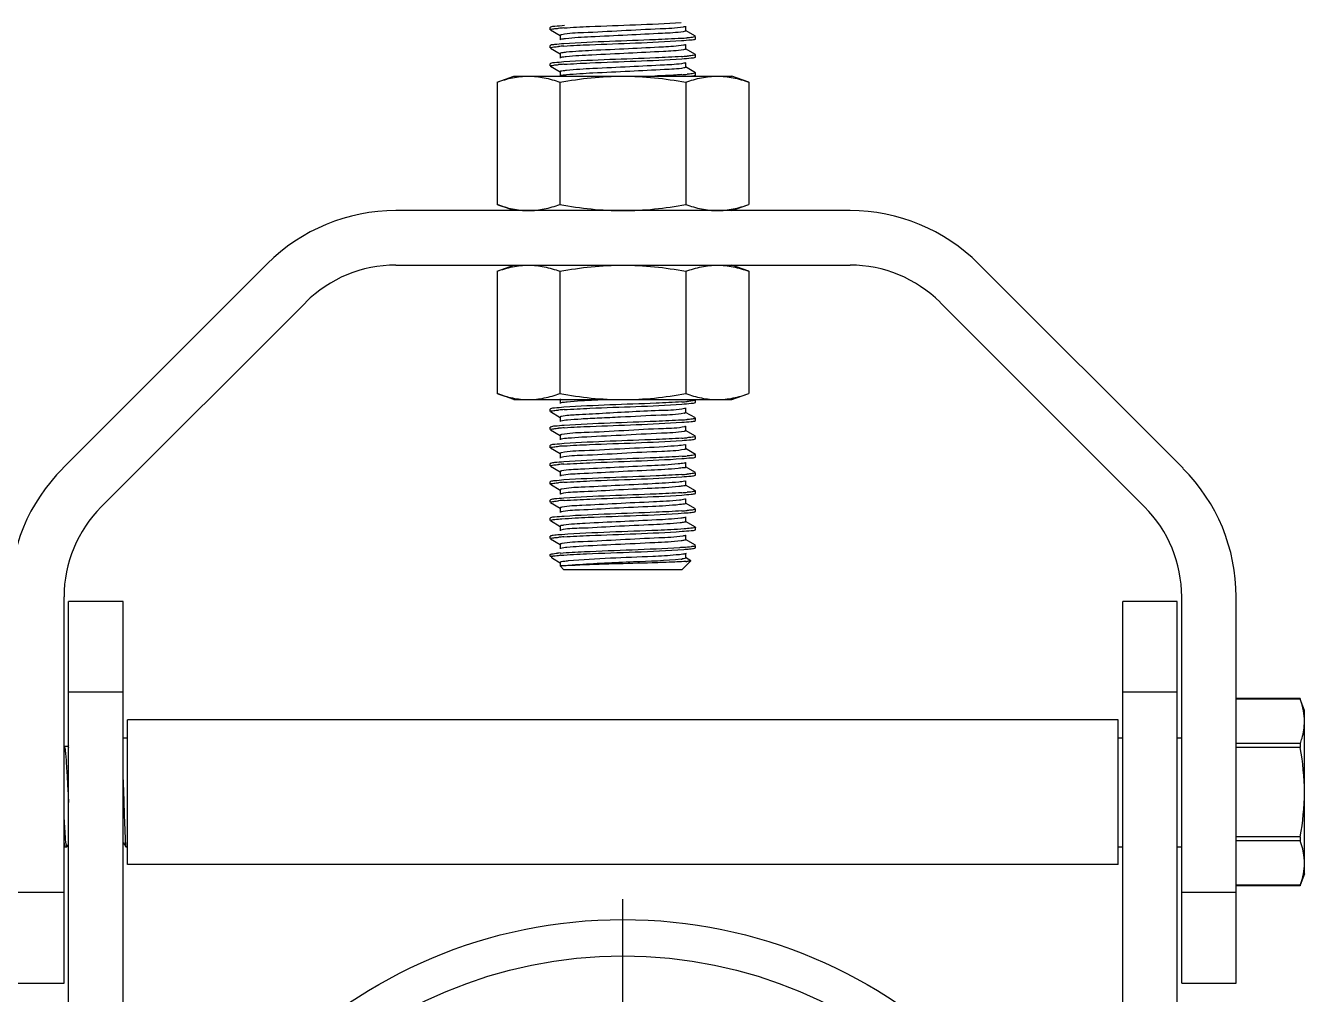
# Model space of a CAD drawing. Extents: x -427546 to -314919, y 698702 to 968782.
# Drawn here: x -415341 to -414294, y 908937 to 909730 of the extents above; entities that cross this region are included whole.
import ezdxf

# ---------------------------------------------------------------- set-up
doc = ezdxf.new("R2010")
doc.units = 0
doc.header["$LTSCALE"] = 1000
doc.header["$MEASUREMENT"] = 0
doc.linetypes.add('CENTER', pattern=[2, 1.25, -0.25, 0.25, -0.25])
doc.layers.get('0').update_dxf_attribs({"linetype": 'CONTINUOUS'})

msp = doc.modelspace()

# ---------------------------------------------------------------- linework, layer by layer
at = {"linetype": 'CONTINUOUS'}
for p, q in [((-414911.3, 909728.7), (-414911.5, 909728.6)), ((-414911.5, 909726.7), (-414911.5, 909728.6)), ((-414911.5, 909726.7), (-414911.5, 909728.6)), ((-414911.3, 909726.6), (-414903.2, 909721.9)), ((-414800.5, 909725.8), (-414800.5, 909729.5)), ((-414903.4, 909722.1), (-414903.4, 909718.3)), ((-414903, 909718.6), (-414903.2, 909718.5)), ((-414792.5, 909721.3), (-414800.6, 909726)), ((-414792.5, 909719.1), (-414792.4, 909719.3)), ((-414792.4, 909719.3), (-414792.4, 909721.1)), ((-414792.4, 909719.3), (-414792.4, 909721.1)), ((-414911.3, 909713.9), (-414911.5, 909713.7)), ((-414911.5, 909711.8), (-414911.5, 909713.7)), ((-414911.5, 909711.8), (-414911.5, 909713.7)), ((-414911.3, 909711.7), (-414903.2, 909707)), ((-414903.4, 909707.2), (-414903.4, 909703.5)), ((-414792.5, 909706.4), (-414800.6, 909711.1)), ((-414800.5, 909710.9), (-414800.5, 909714.6)), ((-414792.4, 909704.4), (-414792.4, 909706.3)), ((-414792.4, 909704.4), (-414792.4, 909706.3)), ((-414911.3, 909699), (-414911.5, 909698.8)), ((-414911.5, 909697), (-414911.5, 909698.8)), ((-414911.5, 909697), (-414911.5, 909698.8)), ((-414911.3, 909696.8), (-414903.2, 909692.1)), ((-414792.5, 909691.5), (-414800.6, 909696.2)), ((-414800.5, 909696), (-414800.5, 909699.7)), ((-414792.5, 909704.2), (-414792.4, 909704.4)), ((-414955, 909683.7), (-414941.2, 909688.7)), ((-414941.2, 909688.7), (-414762.6, 909688.7)), ((-414903.4, 909692.3), (-414903.4, 909688.6)), ((-414792.5, 909689.3), (-414792.4, 909689.5)), ((-414792.4, 909689.5), (-414792.4, 909691.4)), ((-414792.4, 909689.5), (-414792.4, 909691.4)), ((-414748.8, 909683.7), (-414762.6, 909688.7)), ((-414955, 909683.7), (-414955, 909583.6)), ((-414903.5, 909683.7), (-414903.5, 909583.6)), ((-414800.4, 909683.7), (-414800.4, 909583.6)), ((-414748.8, 909683.7), (-414748.8, 909583.6)), ((-414941.2, 909578.6), (-414955, 909583.6)), ((-414762.6, 909578.6), (-414748.8, 909583.6)), ((-414665.9, 909578.6), (-415038, 909578.6)), ((-415143.2, 909535), (-415310.6, 909367.6)), ((-415038, 909533.9), (-414665.9, 909533.9)), ((-414955, 909528.9), (-414941.2, 909533.9)), ((-414955, 909528.9), (-414955, 909428.8)), ((-414903.5, 909528.9), (-414903.5, 909428.8)), ((-414800.4, 909528.9), (-414800.4, 909428.8)), ((-414748.8, 909528.9), (-414762.6, 909533.9)), ((-414748.8, 909528.9), (-414748.8, 909428.8)), ((-414393.2, 909367.6), (-414560.7, 909535)), ((-415279.1, 909336), (-415111.6, 909503.4)), ((-414592.2, 909503.4), (-414424.8, 909336)), ((-414941.2, 909423.8), (-414955, 909428.8)), ((-414941.2, 909423.8), (-414762.6, 909423.8)), ((-414903.4, 909424.4), (-414903.4, 909420.7)), ((-414792.4, 909421.6), (-414792.4, 909423.5)), ((-414792.4, 909421.6), (-414792.4, 909423.5)), ((-414762.6, 909423.8), (-414748.8, 909428.8)), ((-414911.3, 909416.2), (-414911.5, 909416)), ((-414911.5, 909414.2), (-414911.5, 909416)), ((-414911.5, 909414.2), (-414911.5, 909416)), ((-414911.3, 909414), (-414903.2, 909409.3)), ((-414792.5, 909408.8), (-414800.6, 909413.4)), ((-414800.5, 909413.2), (-414800.5, 909417)), ((-414792.5, 909421.5), (-414792.4, 909421.6)), ((-414903.4, 909409.5), (-414903.4, 909405.8)), ((-414800.5, 909398.4), (-414800.5, 909402.1)), ((-414792.5, 909406.6), (-414792.4, 909406.7)), ((-414792.4, 909406.7), (-414792.4, 909408.6)), ((-414792.4, 909406.7), (-414792.4, 909408.6)), ((-414911.3, 909401.3), (-414911.5, 909401.2)), ((-414911.5, 909399.3), (-414911.5, 909401.2)), ((-414911.5, 909399.3), (-414911.5, 909401.2)), ((-414911.3, 909399.1), (-414903.2, 909394.5)), ((-414903.4, 909394.6), (-414903.4, 909390.9)), ((-414801.4, 909397.9), (-414801.7, 909397.8)), ((-414792.5, 909393.9), (-414800.6, 909398.5)), ((-414792.5, 909391.7), (-414792.4, 909391.8)), ((-414792.4, 909391.8), (-414792.4, 909393.7)), ((-414792.4, 909391.8), (-414792.4, 909393.7)), ((-414911.3, 909386.4), (-414911.5, 909386.3)), ((-414911.5, 909384.4), (-414911.5, 909386.3)), ((-414911.5, 909384.4), (-414911.5, 909386.3)), ((-414911.3, 909384.2), (-414903.2, 909379.6)), ((-414801.2, 909383.1), (-414801.7, 909383)), ((-414792.5, 909379), (-414800.6, 909383.7)), ((-414800.5, 909383.5), (-414800.5, 909387.2)), ((-414911.3, 909371.5), (-414911.5, 909371.4)), ((-414911.5, 909369.5), (-414911.5, 909371.4)), ((-414911.5, 909369.5), (-414911.5, 909371.4)), ((-414903.4, 909379.8), (-414903.4, 909376)), ((-414800.5, 909368.6), (-414800.5, 909372.3)), ((-414792.5, 909376.8), (-414792.4, 909377)), ((-414792.4, 909377), (-414792.4, 909378.8)), ((-414792.4, 909377), (-414792.4, 909378.8)), ((-414911.3, 909369.4), (-414903.2, 909364.7)), ((-414903.4, 909364.9), (-414903.4, 909361.2)), ((-414792.5, 909364.1), (-414800.6, 909368.8)), ((-414792.5, 909361.9), (-414792.4, 909362.1)), ((-414792.4, 909362.1), (-414792.4, 909363.9)), ((-414792.4, 909362.1), (-414792.4, 909363.9)), ((-414911.3, 909356.7), (-414911.5, 909356.5)), ((-414911.5, 909354.6), (-414911.5, 909356.5)), ((-414911.5, 909354.6), (-414911.5, 909356.5)), ((-414911.3, 909354.5), (-414903.2, 909349.8)), ((-414903.4, 909350), (-414903.4, 909346.3)), ((-414792.5, 909349.2), (-414800.6, 909353.9)), ((-414800.5, 909353.7), (-414800.5, 909357.4)), ((-414911.3, 909341.8), (-414911.5, 909341.6)), ((-414911.5, 909339.8), (-414911.5, 909341.6)), ((-414911.5, 909339.8), (-414911.5, 909341.6)), ((-414911.3, 909339.6), (-414903.2, 909334.9)), ((-414792.5, 909334.3), (-414800.6, 909339)), ((-414800.5, 909338.8), (-414800.5, 909342.5)), ((-414792.5, 909347), (-414792.4, 909347.2)), ((-414792.4, 909347.2), (-414792.4, 909349.1)), ((-414792.4, 909347.2), (-414792.4, 909349.1)), ((-414903.4, 909335.1), (-414903.4, 909331.4)), ((-414792.5, 909332.2), (-414792.4, 909332.3)), ((-414792.4, 909332.3), (-414792.4, 909334.2)), ((-414792.4, 909332.3), (-414792.4, 909334.2)), ((-414911.3, 909326.9), (-414911.5, 909326.7)), ((-414911.5, 909324.9), (-414911.5, 909326.7)), ((-414911.5, 909324.9), (-414911.5, 909326.7)), ((-414911.3, 909324.7), (-414903.2, 909320)), ((-414903.4, 909320.2), (-414903.4, 909316.5)), ((-414792.5, 909319.5), (-414800.6, 909324.1)), ((-414800.5, 909323.9), (-414800.5, 909327.7)), ((-414792.4, 909317.4), (-414792.4, 909319.3)), ((-414792.4, 909317.4), (-414792.4, 909319.3)), ((-414911.3, 909312), (-414911.5, 909311.9)), ((-414911.5, 909310), (-414911.5, 909311.9)), ((-414911.5, 909310), (-414911.5, 909311.9)), ((-414911.3, 909309.8), (-414903.2, 909305.2)), ((-414792.5, 909304.6), (-414800.6, 909309.3)), ((-414800.5, 909309.1), (-414800.5, 909312.8)), ((-414792.5, 909317.3), (-414792.4, 909317.4)), ((-414911.4, 909297), (-414911.3, 909297.1)), ((-414903.4, 909305.3), (-414903.4, 909301.6)), ((-414800.6, 909297.7), (-414799.9, 909298.1)), ((-414800.5, 909294.2), (-414800.5, 909297.9)), ((-414792.5, 909304.3), (-414792.5, 909304.3)), ((-414792.5, 909302.4), (-414792.4, 909302.6)), ((-414792.4, 909302.6), (-414792.4, 909304.4)), ((-414792.4, 909302.6), (-414792.4, 909304.4)), ((-414911.5, 909295.7), (-414911.5, 909297)), ((-414911.5, 909297), (-414911.4, 909297)), ((-414911.5, 909295.7), (-414909.8, 909295.7)), ((-414910.1, 909294.3), (-414909.6, 909293.9)), ((-414909.6, 909293.9), (-414903.2, 909290.3)), ((-414903.4, 909290.5), (-414903.4, 909287.6)), ((-414899.9, 909287.6), (-414903.4, 909287.6)), ((-414900.3, 909284.5), (-414903.4, 909287.6)), ((-414803.6, 909284.5), (-414796.3, 909291.8)), ((-414796.3, 909291.9), (-414800.6, 909294.4)), ((-414803.6, 909284.5), (-414900.3, 909284.5)), ((-415309.6, 908946.1), (-415309.6, 909262.3)), ((-415261.2, 909258.6), (-415305.9, 909258.6)), ((-415305.9, 908596.3), (-415305.9, 909258.6)), ((-415261.2, 908596.3), (-415261.2, 909258.6)), ((-414398, 909258.6), (-414442.6, 909258.6)), ((-414442.6, 908596.3), (-414442.6, 909258.6)), ((-414398, 908596.3), (-414398, 909258.6)), ((-414394.3, 908946.1), (-414394.3, 909262.3)), ((-414349.6, 908946.1), (-414349.6, 909262.3)), ((-415261.2, 909184.2), (-415305.9, 909184.2)), ((-414398, 909184.2), (-414442.6, 909184.2)), ((-414297.4, 909179.1), (-414349.6, 909179.1)), ((-414297.2, 909178.6), (-414349.6, 909178.6)), ((-414297.4, 909179.1), (-414297.2, 909178.6)), ((-414293.8, 909169.3), (-414297.2, 909178.6)), ((-414446.4, 909161.5), (-415257.5, 909161.5)), ((-415257.5, 909043.2), (-415257.5, 909161.5)), ((-414446.4, 909043.2), (-414446.4, 909161.5)), ((-414293.8, 909035.4), (-414293.8, 909169.3)), ((-415309.4, 909139.7), (-415309.6, 909140.1)), ((-415305.9, 909140.9), (-415306.4, 909139.9)), ((-415261.2, 909147), (-415257.5, 909147)), ((-415261.2, 909147), (-415257.5, 909147)), ((-414446.4, 909147), (-414442.6, 909147)), ((-414446.4, 909147), (-414442.6, 909147)), ((-414398, 909147), (-414394.3, 909147)), ((-414398, 909147), (-414394.3, 909147)), ((-414297.2, 909142.1), (-414349.6, 909142.1)), ((-415306.3, 909139.9), (-415309.6, 909139.9)), ((-414297.2, 909138.9), (-414349.6, 909138.9)), ((-415309.6, 909058.9), (-415308.9, 909057.8)), ((-415308.9, 909057.8), (-415308.8, 909057.7)), ((-415308.8, 909057.7), (-415307.2, 909057.7)), ((-415308.8, 909057.7), (-415307.2, 909057.7)), ((-415307, 909057.8), (-415307.2, 909057.7)), ((-415307, 909057.8), (-415305.9, 909059.8)), ((-415261.2, 909060.9), (-415260.7, 909060.9)), ((-415260.9, 909061), (-415260.8, 909060.9)), ((-415260.8, 909060.9), (-415258.9, 909057.7)), ((-415258.9, 909057.7), (-415257.5, 909057.7)), ((-415258.9, 909057.7), (-415257.5, 909057.7)), ((-415258.9, 909057.7), (-415258.9, 909057.7)), ((-414446.4, 909057.7), (-414442.6, 909057.7)), ((-414446.4, 909057.7), (-414442.6, 909057.7)), ((-414398, 909057.7), (-414394.3, 909057.7)), ((-414398, 909057.7), (-414394.3, 909057.7)), ((-414297.2, 909065.8), (-414349.6, 909065.8)), ((-414297.2, 909062.6), (-414349.6, 909062.6)), ((-414446.4, 909043.2), (-415257.5, 909043.2)), ((-414293.8, 909035.4), (-414297.2, 909026.1)), ((-414297.2, 909026.1), (-414349.6, 909026.1)), ((-414297.4, 909025.6), (-414349.6, 909025.6)), ((-414297.2, 909026.1), (-414297.4, 909025.6)), ((-415354.2, 909020.5), (-415309.6, 909020.5)), ((-414394.3, 909020.5), (-414349.6, 909020.5)), ((-415354.2, 908946.1), (-415309.6, 908946.1)), ((-414394.3, 908946.1), (-414349.6, 908946.1))]:
    msp.add_line(p, q, dxfattribs=at)
at = {"color": 0, "linetype": 'CENTER'}
msp.add_line((-414851.9, 908154.3), (-414851.9, 909014.7), dxfattribs=at)
at = {"linetype": 'CONTINUOUS'}
for radius in [401.8, 372.1]:
    msp.add_circle((-414851.9, 908596.3), radius, dxfattribs=at)
for centre, radius, start, end in [((-414883.2, 909473.2), 255.5, 93.8369, 94.8036), ((-414821.3, 909982.3), 263.2, 273.7534, 274.8058), ((-414883.1, 909457.7), 256.2, 93.8296, 94.8034), ((-414883.1, 909442.6), 256.4, 93.8281, 94.8033), ((-414821.1, 909964.2), 260, 273.7864, 274.8061), ((-414820.9, 909946.8), 257.5, 273.8133, 274.8057), ((-414801.7, 909738), 49.6, 277.0234, 277.4125), ((-415038, 909429.8), 148.8, 90, 135), ((-414665.9, 909429.8), 148.8, 45, 90), ((-415038, 909429.8), 104.2, 90, 135), ((-414665.9, 909429.8), 104.2, 45, 90), ((-414882.9, 909157.6), 258.6, 93.801, 94.806), ((-414820.8, 909677.6), 256.2, 273.83, 274.8033), ((-414804.2, 909424.7), 12.3, 281.4638, 282.555), ((-414820.8, 909662.9), 256.3, 273.8287, 274.8033), ((-414882.7, 909139.8), 261.5, 93.7705, 94.8059), ((-414820.7, 909647.7), 256, 273.8318, 274.8033), ((-414883.2, 909131.9), 254.5, 93.848, 94.803), ((-414883.2, 909116.3), 255.3, 93.8383, 94.8045), ((-414820.6, 909631.1), 254.3, 273.8501, 274.8032), ((-415205.4, 909262.3), 148.8, 135, 180), ((-414820.7, 909617.5), 255.6, 273.8361, 274.8034), ((-414498.5, 909262.3), 148.8, 0, 45), ((-414883.1, 909100.2), 256.5, 93.8243, 94.8054), ((-414882.9, 909083.3), 258.6, 93.8019, 94.806), ((-414820.8, 909603.2), 256.2, 273.8301, 274.8033), ((-415205.4, 909262.3), 104.2, 135, 180), ((-414820.8, 909588.4), 256.3, 273.8286, 274.8033), ((-414498.5, 909262.3), 104.2, 0, 45), ((-414883.2, 909057.5), 254.5, 93.8481, 94.803), ((-414889.3, 909119.2), 179.6, 94.5029, 95.1286), ((-414885.5, 909070.7), 226.4, 94.4288, 94.5479), ((-414810.8, 909346.9), 54.1, 277.0601, 277.7461), ((-414807.5, 909390), 99, 274.1459, 274.589)]:
    msp.add_arc(centre, radius, start, end, dxfattribs=at)
for points, knots in [([(-414911.5, 909726.7), (-414911.5, 909727), (-414910, 909727.2), (-414909.3, 909727.4), (-414908.6, 909727.5)], [0, 0, 0, 0, 0.271561, 1, 1, 1, 1]), ([(-414899.7, 909730.1), (-414902.4, 909729.9), (-414906.2, 909729.4), (-414910.3, 909729.3), (-414911.3, 909728.7)], [0, 0, 0, 0, 0.691189, 1, 1, 1, 1]), ([(-414802.5, 909728.8), (-414808.8, 909727.8), (-414825.7, 909727.2), (-414853, 909725.8), (-414879.7, 909724.3), (-414896.2, 909723.8), (-414902, 909722.6)], [0, 0, 0, 0, 0.191149, 0.508776, 0.821496, 1, 1, 1, 1]), ([(-414900.3, 909728.2), (-414893.3, 909728.7), (-414861.2, 909730.2), (-414829.1, 909731), (-414804.1, 909732.6)], [0, 0, 0, 0, 0.218367, 1, 1, 1, 1]), ([(-414800.6, 909729.3), (-414800.8, 909729.2), (-414801.5, 909729), (-414802.1, 909728.9), (-414802.5, 909728.8)], [0, 0, 0, 0, 0.370671, 1, 1, 1, 1]), ([(-414902, 909722.6), (-414902.3, 909722.6), (-414902.8, 909722.5), (-414903.4, 909722.2), (-414903.4, 909722.1)], [0, 0, 0, 0, 0.709245, 1, 1, 1, 1]), ([(-414898.9, 909719.3), (-414899.3, 909719.3), (-414900.7, 909719.1), (-414902.1, 909719), (-414903, 909718.6)], [0, 0, 0, 0, 0.345692, 1, 1, 1, 1]), ([(-414804.1, 909719.6), (-414811.2, 909719.2), (-414843.2, 909717.6), (-414875.3, 909716.9), (-414900.3, 909715.2)], [0, 0, 0, 0, 0.220951, 1, 1, 1, 1]), ([(-414900.2, 909713.3), (-414893.2, 909713.8), (-414861.1, 909715.3), (-414828.9, 909716.1), (-414803.9, 909717.8)], [0, 0, 0, 0, 0.21883, 1, 1, 1, 1]), ([(-414802.5, 909725.1), (-414808.1, 909724.2), (-414823.5, 909723.5), (-414848.7, 909722.2), (-414875.2, 909721), (-414892, 909720.1), (-414898.9, 909719.3)], [0, 0, 0, 0, 0.177542, 0.475313, 0.786662, 1, 1, 1, 1]), ([(-414803.9, 909717.8), (-414801.3, 909718), (-414797.6, 909718.5), (-414793.6, 909718.5), (-414792.5, 909719.1)], [0, 0, 0, 0, 0.690732, 1, 1, 1, 1]), ([(-414800.5, 909725.8), (-414800.5, 909725.6), (-414801.4, 909725.3), (-414802, 909725.2), (-414802.5, 909725.1)], [0, 0, 0, 0, 0.281956, 1, 1, 1, 1]), ([(-414792.4, 909721.1), (-414792.4, 909720.9), (-414793.9, 909720.7), (-414794.6, 909720.5), (-414795.3, 909720.4)], [0, 0, 0, 0, 0.27119, 1, 1, 1, 1]), ([(-414911.5, 909711.8), (-414911.5, 909712.1), (-414910, 909712.3), (-414909.3, 909712.5), (-414908.6, 909712.6)], [0, 0, 0, 0, 0.271501, 1, 1, 1, 1]), ([(-414900.3, 909715.2), (-414902.8, 909715), (-414906.4, 909714.5), (-414910.3, 909714.4), (-414911.3, 909713.9)], [0, 0, 0, 0, 0.69026, 1, 1, 1, 1]), ([(-414898.4, 909708.2), (-414899.7, 909708.1), (-414900.9, 909707.7), (-414903.4, 909707.6), (-414903.4, 909707.2)], [0, 0, 0, 0, 0.733301, 1, 1, 1, 1]), ([(-414802.2, 909714), (-414807.7, 909713), (-414822.8, 909712.4), (-414847.8, 909711), (-414874.4, 909709.8), (-414891.4, 909709), (-414898.4, 909708.2)], [0, 0, 0, 0, 0.172452, 0.468288, 0.781567, 1, 1, 1, 1]), ([(-414802.2, 909710.3), (-414807.7, 909709.3), (-414822.8, 909708.7), (-414847.8, 909707.3), (-414874.4, 909706.1), (-414891.4, 909705.3), (-414898.4, 909704.5)], [0, 0, 0, 0, 0.172452, 0.468288, 0.781567, 1, 1, 1, 1]), ([(-414800.6, 909714.4), (-414800.8, 909714.3), (-414801.3, 909714.2), (-414801.9, 909714.1), (-414802.2, 909714)], [0, 0, 0, 0, 0.377326, 1, 1, 1, 1]), ([(-414800.5, 909710.9), (-414800.5, 909710.7), (-414801.3, 909710.5), (-414801.8, 909710.4), (-414802.2, 909710.3)], [0, 0, 0, 0, 0.285684, 1, 1, 1, 1]), ([(-414792.4, 909706.3), (-414792.4, 909706), (-414793.8, 909705.8), (-414794.6, 909705.6), (-414795.3, 909705.5)], [0, 0, 0, 0, 0.271408, 1, 1, 1, 1]), ([(-414911.5, 909697), (-414911.5, 909697.2), (-414910, 909697.4), (-414909.3, 909697.6), (-414908.6, 909697.7)], [0, 0, 0, 0, 0.27149, 1, 1, 1, 1]), ([(-414900.2, 909700.3), (-414902.8, 909700.1), (-414906.4, 909699.6), (-414910.3, 909699.5), (-414911.3, 909699)], [0, 0, 0, 0, 0.690327, 1, 1, 1, 1]), ([(-414898.4, 909704.5), (-414899, 909704.4), (-414900.6, 909704.2), (-414902.4, 909704.2), (-414903.2, 909703.7)], [0, 0, 0, 0, 0.372857, 1, 1, 1, 1]), ([(-414803.9, 909704.8), (-414811, 909704.3), (-414843.1, 909702.7), (-414875.2, 909702), (-414900.2, 909700.3)], [0, 0, 0, 0, 0.220171, 1, 1, 1, 1]), ([(-414900.2, 909698.4), (-414893.2, 909698.9), (-414861, 909700.5), (-414828.8, 909701.2), (-414803.7, 909702.9)], [0, 0, 0, 0, 0.219107, 1, 1, 1, 1]), ([(-414802, 909699.2), (-414807.2, 909698.2), (-414822.1, 909697.6), (-414846.9, 909696.2), (-414873.6, 909695), (-414890.8, 909694.1), (-414898, 909693.4)], [0, 0, 0, 0, 0.167345, 0.461239, 0.776453, 1, 1, 1, 1]), ([(-414802, 909695.4), (-414807.2, 909694.4), (-414822.1, 909693.9), (-414846.9, 909692.5), (-414873.6, 909691.3), (-414890.8, 909690.4), (-414898, 909689.7)], [0, 0, 0, 0, 0.167345, 0.461239, 0.776453, 1, 1, 1, 1]), ([(-414803.7, 909702.9), (-414801.1, 909703.1), (-414797.5, 909703.6), (-414793.6, 909703.6), (-414792.5, 909704.2)], [0, 0, 0, 0, 0.69048, 1, 1, 1, 1]), ([(-414800.6, 909699.6), (-414800.8, 909699.5), (-414801.2, 909699.3), (-414801.7, 909699.2), (-414802, 909699.2)], [0, 0, 0, 0, 0.384795, 1, 1, 1, 1]), ([(-414800.5, 909696), (-414800.5, 909695.9), (-414801.1, 909695.6), (-414801.6, 909695.5), (-414802, 909695.4)], [0, 0, 0, 0, 0.290187, 1, 1, 1, 1]), ([(-414955, 909683.7), (-414950.9, 909685.2), (-414942.4, 909687.8), (-414933.6, 909688.7), (-414929.3, 909688.7)], [0, 0, 0, 0, 0.506411, 1, 1, 1, 1]), ([(-414929.3, 909688.7), (-414924.9, 909688.7), (-414916.1, 909687.8), (-414907.7, 909685.2), (-414903.5, 909683.7)], [0, 0, 0, 0, 0.493589, 1, 1, 1, 1]), ([(-414903.5, 909683.7), (-414895, 909685.2), (-414877.9, 909687.8), (-414860.6, 909688.7), (-414851.9, 909688.7)], [0, 0, 0, 0, 0.500036, 1, 1, 1, 1]), ([(-414898, 909693.4), (-414899.3, 909693.3), (-414900.6, 909692.9), (-414903.4, 909692.8), (-414903.4, 909692.3)], [0, 0, 0, 0, 0.734146, 1, 1, 1, 1]), ([(-414898, 909689.7), (-414898.6, 909689.6), (-414900.4, 909689.4), (-414902.3, 909689.3), (-414903.2, 909688.8)], [0, 0, 0, 0, 0.374818, 1, 1, 1, 1]), ([(-414851.9, 909688.7), (-414843.3, 909688.7), (-414826, 909687.8), (-414808.9, 909685.2), (-414800.4, 909683.7)], [0, 0, 0, 0, 0.499964, 1, 1, 1, 1]), ([(-414803.7, 909689.9), (-414805.3, 909689.8), (-414812.6, 909689.3), (-414819.9, 909689), (-414825.7, 909688.7)], [0, 0, 0, 0, 0.209715, 1, 1, 1, 1]), ([(-414800.4, 909683.7), (-414796.2, 909685.2), (-414787.7, 909687.8), (-414778.9, 909688.7), (-414774.6, 909688.7)], [0, 0, 0, 0, 0.506411, 1, 1, 1, 1]), ([(-414792.4, 909691.4), (-414792.4, 909691.1), (-414793.8, 909690.9), (-414794.5, 909690.7), (-414795.3, 909690.6)], [0, 0, 0, 0, 0.271552, 1, 1, 1, 1]), ([(-414795.3, 909688.8), (-414794.9, 909688.8), (-414794, 909689), (-414793.1, 909689.1), (-414792.5, 909689.3)], [0, 0, 0, 0, 0.362796, 1, 1, 1, 1]), ([(-414774.6, 909688.7), (-414770.3, 909688.7), (-414761.5, 909687.8), (-414753, 909685.2), (-414748.8, 909683.7)], [0, 0, 0, 0, 0.493589, 1, 1, 1, 1]), ([(-414955, 909583.6), (-414950.9, 909582.1), (-414942.4, 909579.6), (-414933.6, 909578.6), (-414929.3, 909578.6)], [0, 0, 0, 0, 0.506411, 1, 1, 1, 1]), ([(-414929.3, 909578.6), (-414924.9, 909578.6), (-414916.1, 909579.6), (-414907.7, 909582.1), (-414903.5, 909583.6)], [0, 0, 0, 0, 0.493589, 1, 1, 1, 1]), ([(-414903.5, 909583.6), (-414895, 909582.1), (-414877.9, 909579.5), (-414860.6, 909578.6), (-414851.9, 909578.6)], [0, 0, 0, 0, 0.500036, 1, 1, 1, 1]), ([(-414851.9, 909578.6), (-414843.3, 909578.6), (-414826, 909579.5), (-414808.9, 909582.1), (-414800.4, 909583.6)], [0, 0, 0, 0, 0.499964, 1, 1, 1, 1]), ([(-414800.4, 909583.6), (-414796.2, 909582.1), (-414787.7, 909579.6), (-414778.9, 909578.6), (-414774.6, 909578.6)], [0, 0, 0, 0, 0.506411, 1, 1, 1, 1]), ([(-414774.6, 909578.6), (-414770.3, 909578.6), (-414761.5, 909579.6), (-414753, 909582.1), (-414748.8, 909583.6)], [0, 0, 0, 0, 0.493589, 1, 1, 1, 1]), ([(-414955, 909528.9), (-414950.9, 909530.4), (-414942.4, 909533), (-414933.6, 909533.9), (-414929.3, 909533.9)], [0, 0, 0, 0, 0.506411, 1, 1, 1, 1]), ([(-414929.3, 909533.9), (-414924.9, 909533.9), (-414916.1, 909533), (-414907.7, 909530.4), (-414903.5, 909528.9)], [0, 0, 0, 0, 0.493589, 1, 1, 1, 1]), ([(-414903.5, 909528.9), (-414895, 909530.5), (-414877.9, 909533), (-414860.6, 909533.9), (-414851.9, 909533.9)], [0, 0, 0, 0, 0.500036, 1, 1, 1, 1]), ([(-414851.9, 909533.9), (-414843.3, 909533.9), (-414826, 909533), (-414808.9, 909530.5), (-414800.4, 909528.9)], [0, 0, 0, 0, 0.499964, 1, 1, 1, 1]), ([(-414800.4, 909528.9), (-414796.2, 909530.4), (-414787.7, 909533), (-414778.9, 909533.9), (-414774.6, 909533.9)], [0, 0, 0, 0, 0.506411, 1, 1, 1, 1]), ([(-414774.6, 909533.9), (-414770.3, 909533.9), (-414761.5, 909533), (-414753, 909530.4), (-414748.8, 909528.9)], [0, 0, 0, 0, 0.493589, 1, 1, 1, 1]), ([(-414955, 909428.8), (-414950.9, 909427.3), (-414942.4, 909424.8), (-414933.6, 909423.8), (-414929.3, 909423.8)], [0, 0, 0, 0, 0.506411, 1, 1, 1, 1]), ([(-414929.3, 909423.8), (-414924.9, 909423.8), (-414916.1, 909424.8), (-414907.7, 909427.3), (-414903.5, 909428.8)], [0, 0, 0, 0, 0.493589, 1, 1, 1, 1]), ([(-414903.5, 909428.8), (-414895, 909427.3), (-414877.9, 909424.7), (-414860.6, 909423.8), (-414851.9, 909423.8)], [0, 0, 0, 0, 0.500036, 1, 1, 1, 1]), ([(-414864.7, 909423.8), (-414868.1, 909423.7), (-414879.1, 909423.1), (-414890.1, 909422.6), (-414897.6, 909421.8)], [0, 0, 0, 0, 0.307606, 1, 1, 1, 1]), ([(-414851.9, 909423.8), (-414843.3, 909423.8), (-414826, 909424.7), (-414808.9, 909427.3), (-414800.4, 909428.8)], [0, 0, 0, 0, 0.499964, 1, 1, 1, 1]), ([(-414800.4, 909428.8), (-414796.2, 909427.3), (-414787.7, 909424.8), (-414778.9, 909423.8), (-414774.6, 909423.8)], [0, 0, 0, 0, 0.506411, 1, 1, 1, 1]), ([(-414792.4, 909423.5), (-414792.4, 909423.2), (-414793.8, 909423), (-414794.6, 909422.8), (-414795.3, 909422.7)], [0, 0, 0, 0, 0.271498, 1, 1, 1, 1]), ([(-414774.6, 909423.8), (-414770.3, 909423.8), (-414761.5, 909424.8), (-414753, 909427.3), (-414748.8, 909428.8)], [0, 0, 0, 0, 0.493589, 1, 1, 1, 1]), ([(-414911.5, 909414.2), (-414911.5, 909414.4), (-414910, 909414.6), (-414909.3, 909414.8), (-414908.6, 909414.9)], [0, 0, 0, 0, 0.271489, 1, 1, 1, 1]), ([(-414900.2, 909417.5), (-414902.8, 909417.3), (-414906.4, 909416.8), (-414910.3, 909416.8), (-414911.3, 909416.2)], [0, 0, 0, 0, 0.690397, 1, 1, 1, 1]), ([(-414897.6, 909421.8), (-414898.3, 909421.7), (-414900.2, 909421.5), (-414902.2, 909421.5), (-414903.2, 909420.9)], [0, 0, 0, 0, 0.376069, 1, 1, 1, 1]), ([(-414801.8, 909412.7), (-414808, 909411.4), (-414825.5, 909411), (-414848.6, 909409.6), (-414870.5, 909408.7), (-414884.9, 909408), (-414895.4, 909407.1), (-414901, 909406.7), (-414902.8, 909406.2)], [0, 0, 0, 0, 0.187457, 0.515971, 0.686936, 0.835422, 0.943971, 1, 1, 1, 1]), ([(-414801.6, 909416.5), (-414807.4, 909415.2), (-414830, 909414.7), (-414859.5, 909413), (-414887.1, 909411.4), (-414898.3, 909410.9), (-414902.2, 909410)], [0, 0, 0, 0, 0.177393, 0.66769, 0.881926, 1, 1, 1, 1]), ([(-414803.6, 909422), (-414810.7, 909421.5), (-414842.9, 909420), (-414875.1, 909419.2), (-414900.2, 909417.5)], [0, 0, 0, 0, 0.219163, 1, 1, 1, 1]), ([(-414900.1, 909415.7), (-414893, 909416.1), (-414860.9, 909417.7), (-414828.7, 909418.4), (-414803.7, 909420.1)], [0, 0, 0, 0, 0.219847, 1, 1, 1, 1]), ([(-414803.7, 909420.1), (-414801.1, 909420.3), (-414797.5, 909420.8), (-414793.5, 909420.9), (-414792.5, 909421.5)], [0, 0, 0, 0, 0.69032, 1, 1, 1, 1]), ([(-414800.6, 909416.8), (-414800.7, 909416.7), (-414801, 909416.6), (-414801.4, 909416.5), (-414801.6, 909416.5)], [0, 0, 0, 0, 0.399724, 1, 1, 1, 1]), ([(-414800.5, 909413.2), (-414800.5, 909413.1), (-414800.9, 909412.9), (-414801.3, 909412.8), (-414801.6, 909412.8)], [0, 0, 0, 0, 0.300214, 1, 1, 1, 1]), ([(-414900.1, 909402.6), (-414902.7, 909402.5), (-414906.3, 909402), (-414910.3, 909401.9), (-414911.3, 909401.3)], [0, 0, 0, 0, 0.690611, 1, 1, 1, 1]), ([(-414902.2, 909410), (-414902.5, 909410), (-414902.9, 909409.9), (-414903.4, 909409.7), (-414903.4, 909409.5)], [0, 0, 0, 0, 0.704879, 1, 1, 1, 1]), ([(-414902.8, 909406.2), (-414902.9, 909406.1), (-414903.1, 909406.1), (-414903.2, 909406), (-414903.2, 909406)], [0, 0, 0, 0, 0.566217, 1, 1, 1, 1]), ([(-414803.7, 909407.1), (-414810.7, 909406.6), (-414842.8, 909405.1), (-414875, 909404.3), (-414900.1, 909402.6)], [0, 0, 0, 0, 0.218984, 1, 1, 1, 1]), ([(-414899.9, 909400.8), (-414892.8, 909401.3), (-414860.7, 909402.8), (-414828.6, 909403.6), (-414803.6, 909405.3)], [0, 0, 0, 0, 0.220532, 1, 1, 1, 1]), ([(-414803.6, 909405.3), (-414801.1, 909405.4), (-414797.5, 909405.9), (-414793.5, 909406), (-414792.5, 909406.6)], [0, 0, 0, 0, 0.690291, 1, 1, 1, 1]), ([(-414800.6, 909401.9), (-414800.7, 909401.8), (-414801, 909401.7), (-414801.2, 909401.7), (-414801.4, 909401.6)], [0, 0, 0, 0, 0.410179, 1, 1, 1, 1]), ([(-414792.4, 909408.6), (-414792.4, 909408.3), (-414793.8, 909408.1), (-414794.6, 909407.9), (-414795.3, 909407.9)], [0, 0, 0, 0, 0.271487, 1, 1, 1, 1]), ([(-414911.5, 909399.3), (-414911.5, 909399.6), (-414910, 909399.7), (-414909.3, 909399.9), (-414908.6, 909400)], [0, 0, 0, 0, 0.271295, 1, 1, 1, 1]), ([(-414902.1, 909395.2), (-414902.5, 909395.1), (-414902.8, 909395), (-414903.4, 909394.8), (-414903.4, 909394.6)], [0, 0, 0, 0, 0.705077, 1, 1, 1, 1]), ([(-414801.7, 909397.8), (-414807.9, 909396.6), (-414825.2, 909396.2), (-414853.1, 909394.4), (-414878.6, 909393.5), (-414895, 909392.3), (-414900.7, 909391.8), (-414902.7, 909391.3)], [0, 0, 0, 0, 0.184913, 0.510935, 0.830756, 0.941119, 1, 1, 1, 1]), ([(-414801.4, 909401.6), (-414807, 909400.2), (-414823.8, 909400.1), (-414851.2, 909398.3), (-414878.9, 909396.8), (-414896.1, 909396.4), (-414902.1, 909395.2)], [0, 0, 0, 0, 0.173043, 0.493074, 0.817013, 1, 1, 1, 1]), ([(-414803.6, 909392.2), (-414810.6, 909391.8), (-414842.7, 909390.2), (-414874.8, 909389.5), (-414899.9, 909387.8)], [0, 0, 0, 0, 0.218636, 1, 1, 1, 1]), ([(-414803.5, 909390.4), (-414801, 909390.6), (-414797.4, 909391), (-414793.5, 909391.1), (-414792.5, 909391.7)], [0, 0, 0, 0, 0.69012, 1, 1, 1, 1]), ([(-414800.5, 909398.4), (-414800.5, 909398.3), (-414800.8, 909398), (-414801.1, 909398), (-414801.4, 909397.9)], [0, 0, 0, 0, 0.308051, 1, 1, 1, 1]), ([(-414792.4, 909393.7), (-414792.4, 909393.4), (-414793.8, 909393.3), (-414794.6, 909393.1), (-414795.3, 909393)], [0, 0, 0, 0, 0.271512, 1, 1, 1, 1]), ([(-414911.5, 909384.4), (-414911.5, 909384.7), (-414910, 909384.9), (-414909.3, 909385.1), (-414908.6, 909385.1)], [0, 0, 0, 0, 0.271606, 1, 1, 1, 1]), ([(-414899.9, 909387.8), (-414902.5, 909387.6), (-414906.2, 909387.1), (-414910.3, 909387), (-414911.3, 909386.4)], [0, 0, 0, 0, 0.690892, 1, 1, 1, 1]), ([(-414902.7, 909391.3), (-414902.8, 909391.3), (-414903, 909391.2), (-414903.2, 909391.2), (-414903.2, 909391.1)], [0, 0, 0, 0, 0.579663, 1, 1, 1, 1]), ([(-414801.7, 909383), (-414807.7, 909381.7), (-414824.9, 909381.3), (-414852.6, 909379.8), (-414880, 909378.1), (-414896.8, 909377.9), (-414902.5, 909376.5)], [0, 0, 0, 0, 0.182676, 0.506256, 0.826306, 1, 1, 1, 1]), ([(-414801.2, 909386.8), (-414803.1, 909386.3), (-414808.8, 909385.9), (-414825.2, 909384.6), (-414850.7, 909383.7), (-414878.6, 909381.9), (-414896, 909381.6), (-414902.1, 909380.3)], [0, 0, 0, 0, 0.058467, 0.168569, 0.488344, 0.81473, 1, 1, 1, 1]), ([(-414900.3, 909385.9), (-414893.3, 909386.4), (-414861, 909387.9), (-414828.7, 909388.7), (-414803.5, 909390.4)], [0, 0, 0, 0, 0.219027, 1, 1, 1, 1]), ([(-414800.6, 909387), (-414800.7, 909387), (-414800.9, 909386.9), (-414801.1, 909386.8), (-414801.2, 909386.8)], [0, 0, 0, 0, 0.42214, 1, 1, 1, 1]), ([(-414800.5, 909383.5), (-414800.5, 909383.4), (-414800.7, 909383.2), (-414801, 909383.1), (-414801.2, 909383.1)], [0, 0, 0, 0, 0.317825, 1, 1, 1, 1]), ([(-414900.3, 909372.9), (-414902.9, 909372.7), (-414906.4, 909372.2), (-414910.3, 909372.1), (-414911.3, 909371.5)], [0, 0, 0, 0, 0.690153, 1, 1, 1, 1]), ([(-414902.1, 909380.3), (-414902.4, 909380.2), (-414902.8, 909380.1), (-414903.4, 909379.9), (-414903.4, 909379.8)], [0, 0, 0, 0, 0.70574, 1, 1, 1, 1]), ([(-414902.5, 909376.5), (-414902.6, 909376.4), (-414902.9, 909376.4), (-414903.1, 909376.3), (-414903.2, 909376.2)], [0, 0, 0, 0, 0.591406, 1, 1, 1, 1]), ([(-414806.6, 909371.1), (-414813.9, 909370.4), (-414831.3, 909369.5), (-414858, 909368.4), (-414882.4, 909366.9), (-414897, 909366.4), (-414902.1, 909365.4)], [0, 0, 0, 0, 0.229817, 0.546056, 0.837001, 1, 1, 1, 1]), ([(-414803.5, 909377.4), (-414810.6, 909376.9), (-414842.9, 909375.3), (-414875.2, 909374.6), (-414900.3, 909372.9)], [0, 0, 0, 0, 0.218951, 1, 1, 1, 1]), ([(-414900.3, 909371), (-414893.2, 909371.5), (-414861, 909373), (-414828.7, 909373.8), (-414803.6, 909375.5)], [0, 0, 0, 0, 0.219111, 1, 1, 1, 1]), ([(-414801, 909372), (-414801.3, 909371.9), (-414803.2, 909371.5), (-414805, 909371.3), (-414806.6, 909371.1)], [0, 0, 0, 0, 0.153672, 1, 1, 1, 1]), ([(-414803.6, 909375.5), (-414801.1, 909375.7), (-414797.5, 909376.2), (-414793.5, 909376.2), (-414792.5, 909376.8)], [0, 0, 0, 0, 0.690251, 1, 1, 1, 1]), ([(-414800.6, 909372.1), (-414800.7, 909372.1), (-414800.8, 909372), (-414800.9, 909372), (-414801, 909372)], [0, 0, 0, 0, 0.435885, 1, 1, 1, 1]), ([(-414792.4, 909378.8), (-414792.4, 909378.6), (-414793.8, 909378.4), (-414794.5, 909378.2), (-414795.3, 909378.1)], [0, 0, 0, 0, 0.271635, 1, 1, 1, 1]), ([(-414911.5, 909369.5), (-414911.5, 909369.8), (-414910, 909370), (-414909.3, 909370.2), (-414908.6, 909370.3)], [0, 0, 0, 0, 0.271632, 1, 1, 1, 1]), ([(-414902.1, 909365.4), (-414902.4, 909365.3), (-414902.8, 909365.3), (-414903.4, 909365), (-414903.4, 909364.9)], [0, 0, 0, 0, 0.706684, 1, 1, 1, 1]), ([(-414902.3, 909361.6), (-414902.5, 909361.6), (-414902.8, 909361.5), (-414903.1, 909361.4), (-414903.2, 909361.3)], [0, 0, 0, 0, 0.601132, 1, 1, 1, 1]), ([(-414806.6, 909367.4), (-414814, 909366.7), (-414831.6, 909365.8), (-414858.4, 909364.7), (-414882.8, 909363.1), (-414897.3, 909362.7), (-414902.3, 909361.6)], [0, 0, 0, 0, 0.231611, 0.549958, 0.840821, 1, 1, 1, 1]), ([(-414803.6, 909362.5), (-414810.7, 909362), (-414842.9, 909360.4), (-414875.1, 909359.7), (-414900.3, 909358)], [0, 0, 0, 0, 0.219164, 1, 1, 1, 1]), ([(-414900.2, 909356.1), (-414893.1, 909356.6), (-414861, 909358.2), (-414828.7, 909358.9), (-414803.6, 909360.6)], [0, 0, 0, 0, 0.21936, 1, 1, 1, 1]), ([(-414800.5, 909368.6), (-414800.5, 909368), (-414803.7, 909368), (-414805.1, 909367.6), (-414806.6, 909367.4)], [0, 0, 0, 0, 0.264855, 1, 1, 1, 1]), ([(-414803.6, 909360.6), (-414801.1, 909360.8), (-414797.5, 909361.3), (-414793.5, 909361.3), (-414792.5, 909361.9)], [0, 0, 0, 0, 0.690307, 1, 1, 1, 1]), ([(-414792.4, 909363.9), (-414792.4, 909363.7), (-414793.8, 909363.5), (-414794.5, 909363.3), (-414795.3, 909363.2)], [0, 0, 0, 0, 0.271547, 1, 1, 1, 1]), ([(-414911.5, 909354.6), (-414911.5, 909354.9), (-414910, 909355.1), (-414909.3, 909355.3), (-414908.6, 909355.4)], [0, 0, 0, 0, 0.271604, 1, 1, 1, 1]), ([(-414900.3, 909358), (-414902.8, 909357.8), (-414906.4, 909357.3), (-414910.3, 909357.2), (-414911.3, 909356.7)], [0, 0, 0, 0, 0.690253, 1, 1, 1, 1]), ([(-414902, 909350.5), (-414902.4, 909350.5), (-414902.8, 909350.4), (-414903.4, 909350.1), (-414903.4, 909350)], [0, 0, 0, 0, 0.707858, 1, 1, 1, 1]), ([(-414806.2, 909352.6), (-414813.5, 909351.8), (-414831.2, 909350.9), (-414858.3, 909349.8), (-414882.9, 909348.2), (-414897.5, 909347.9), (-414902.4, 909346.7)], [0, 0, 0, 0, 0.229681, 0.549925, 0.842622, 1, 1, 1, 1]), ([(-414806.2, 909356.3), (-414813.4, 909355.6), (-414830.7, 909354.7), (-414857.4, 909353.5), (-414882.1, 909352.1), (-414896.8, 909351.6), (-414902, 909350.5)], [0, 0, 0, 0, 0.226067, 0.541995, 0.83483, 1, 1, 1, 1]), ([(-414800.6, 909357.2), (-414800.8, 909357.1), (-414802.7, 909356.6), (-414804.5, 909356.5), (-414806.2, 909356.3)], [0, 0, 0, 0, 0.123476, 1, 1, 1, 1]), ([(-414800.5, 909353.7), (-414800.5, 909353.2), (-414803.4, 909353.2), (-414804.7, 909352.7), (-414806.2, 909352.6)], [0, 0, 0, 0, 0.265469, 1, 1, 1, 1]), ([(-414911.5, 909339.8), (-414911.5, 909340), (-414910, 909340.2), (-414909.3, 909340.4), (-414908.6, 909340.5)], [0, 0, 0, 0, 0.271494, 1, 1, 1, 1]), ([(-414900.2, 909343.1), (-414902.8, 909342.9), (-414906.4, 909342.4), (-414910.3, 909342.4), (-414911.3, 909341.8)], [0, 0, 0, 0, 0.690391, 1, 1, 1, 1]), ([(-414902.4, 909346.7), (-414902.6, 909346.7), (-414902.9, 909346.6), (-414903.1, 909346.5), (-414903.2, 909346.5)], [0, 0, 0, 0, 0.593362, 1, 1, 1, 1]), ([(-414805.7, 909341.5), (-414812.8, 909340.7), (-414829.9, 909339.9), (-414856.6, 909338.7), (-414881.5, 909337.3), (-414896.4, 909336.7), (-414901.8, 909335.7)], [0, 0, 0, 0, 0.221233, 0.535572, 0.830345, 1, 1, 1, 1]), ([(-414803.6, 909347.6), (-414810.7, 909347.1), (-414842.9, 909345.6), (-414875.1, 909344.8), (-414900.2, 909343.1)], [0, 0, 0, 0, 0.219166, 1, 1, 1, 1]), ([(-414900.1, 909341.2), (-414893, 909341.7), (-414860.9, 909343.3), (-414828.7, 909344), (-414803.7, 909345.7)], [0, 0, 0, 0, 0.219828, 1, 1, 1, 1]), ([(-414800.6, 909342.4), (-414800.8, 909342.3), (-414802.5, 909341.8), (-414804.2, 909341.6), (-414805.7, 909341.5)], [0, 0, 0, 0, 0.125687, 1, 1, 1, 1]), ([(-414803.7, 909345.7), (-414801.1, 909345.9), (-414797.5, 909346.4), (-414793.5, 909346.5), (-414792.5, 909347)], [0, 0, 0, 0, 0.69032, 1, 1, 1, 1]), ([(-414792.4, 909349.1), (-414792.4, 909348.8), (-414793.8, 909348.6), (-414794.6, 909348.4), (-414795.3, 909348.3)], [0, 0, 0, 0, 0.271499, 1, 1, 1, 1]), ([(-414901.8, 909335.7), (-414902.2, 909335.6), (-414902.7, 909335.5), (-414903.4, 909335.3), (-414903.4, 909335.1)], [0, 0, 0, 0, 0.711971, 1, 1, 1, 1]), ([(-414902.6, 909331.8), (-414902.7, 909331.8), (-414902.9, 909331.7), (-414903.2, 909331.6), (-414903.2, 909331.6)], [0, 0, 0, 0, 0.586259, 1, 1, 1, 1]), ([(-414805.7, 909337.8), (-414813, 909337), (-414830.8, 909336.1), (-414858.1, 909335), (-414882.9, 909333.3), (-414897.7, 909333.1), (-414902.6, 909331.8)], [0, 0, 0, 0, 0.227469, 0.549388, 0.843981, 1, 1, 1, 1]), ([(-414901.9, 909326.2), (-414894.7, 909326.8), (-414861.4, 909328.4), (-414828, 909329), (-414801.8, 909331)], [0, 0, 0, 0, 0.215734, 1, 1, 1, 1]), ([(-414803.7, 909332.7), (-414810.7, 909332.2), (-414842.8, 909330.7), (-414875, 909329.9), (-414900.1, 909328.2)], [0, 0, 0, 0, 0.218993, 1, 1, 1, 1]), ([(-414800.5, 909338.8), (-414800.5, 909338.4), (-414803.1, 909338.3), (-414804.4, 909337.9), (-414805.7, 909337.8)], [0, 0, 0, 0, 0.266222, 1, 1, 1, 1]), ([(-414801.8, 909331), (-414801.1, 909331), (-414798.8, 909331.2), (-414796.4, 909331.4), (-414794.8, 909331.6)], [0, 0, 0, 0, 0.307513, 1, 1, 1, 1]), ([(-414792.4, 909334.2), (-414792.4, 909333.9), (-414793.8, 909333.7), (-414794.6, 909333.5), (-414795.3, 909333.4)], [0, 0, 0, 0, 0.271487, 1, 1, 1, 1]), ([(-414794.8, 909331.6), (-414794.3, 909331.7), (-414793.6, 909331.8), (-414792.8, 909332), (-414792.5, 909332.2)], [0, 0, 0, 0, 0.642962, 1, 1, 1, 1]), ([(-414911.5, 909324.9), (-414911.5, 909325.1), (-414910.3, 909325.3), (-414909.6, 909325.5), (-414909, 909325.6)], [0, 0, 0, 0, 0.27423, 1, 1, 1, 1]), ([(-414900.1, 909328.2), (-414902.7, 909328.1), (-414906.3, 909327.5), (-414910.3, 909327.5), (-414911.3, 909326.9)], [0, 0, 0, 0, 0.690603, 1, 1, 1, 1]), ([(-414909, 909325.6), (-414908.6, 909325.6), (-414906.2, 909325.9), (-414903.8, 909326.1), (-414901.9, 909326.2)], [0, 0, 0, 0, 0.191512, 1, 1, 1, 1]), ([(-414900.6, 909321), (-414901.1, 909320.9), (-414901.8, 909320.7), (-414903.4, 909320.8), (-414903.4, 909320.2)], [0, 0, 0, 0, 0.422, 1, 1, 1, 1]), ([(-414805.1, 909322.9), (-414812.3, 909322.1), (-414830.2, 909321.2), (-414857.8, 909320.1), (-414882.9, 909318.3), (-414897.9, 909318.3), (-414902.7, 909316.9)], [0, 0, 0, 0, 0.224291, 0.54869, 0.846043, 1, 1, 1, 1]), ([(-414804.6, 909326.7), (-414811.2, 909325.9), (-414827.7, 909325.1), (-414853.7, 909323.9), (-414879.1, 909322.6), (-414894.7, 909321.9), (-414900.6, 909321)], [0, 0, 0, 0, 0.206521, 0.513188, 0.812618, 1, 1, 1, 1]), ([(-414800.5, 909323.9), (-414800.5, 909323.5), (-414802.8, 909323.4), (-414803.9, 909323.1), (-414805.1, 909322.9)], [0, 0, 0, 0, 0.267546, 1, 1, 1, 1]), ([(-414800.6, 909327.5), (-414800.8, 909327.4), (-414802.1, 909327), (-414803.5, 909326.8), (-414804.6, 909326.7)], [0, 0, 0, 0, 0.13181, 1, 1, 1, 1]), ([(-414794.8, 909318.6), (-414795.3, 909318.6), (-414797.6, 909318.3), (-414799.9, 909318.1), (-414801.8, 909317.9)], [0, 0, 0, 0, 0.191312, 1, 1, 1, 1]), ([(-414792.4, 909319.3), (-414792.4, 909319.1), (-414793.6, 909318.9), (-414794.2, 909318.7), (-414794.8, 909318.6)], [0, 0, 0, 0, 0.274546, 1, 1, 1, 1]), ([(-414911.5, 909310), (-414911.5, 909310.3), (-414910, 909310.4), (-414909.3, 909310.6), (-414908.6, 909310.7)], [0, 0, 0, 0, 0.271605, 1, 1, 1, 1]), ([(-414909, 909312.5), (-414909.5, 909312.5), (-414910.3, 909312.3), (-414911.1, 909312.2), (-414911.3, 909312)], [0, 0, 0, 0, 0.643685, 1, 1, 1, 1]), ([(-414901.9, 909313.2), (-414902.6, 909313.2), (-414905, 909313), (-414907.4, 909312.8), (-414909, 909312.5)], [0, 0, 0, 0, 0.307291, 1, 1, 1, 1]), ([(-414902.7, 909316.9), (-414902.8, 909316.9), (-414903, 909316.8), (-414903.2, 909316.7), (-414903.2, 909316.7)], [0, 0, 0, 0, 0.574954, 1, 1, 1, 1]), ([(-414804.2, 909308.1), (-414811.4, 909307.3), (-414829.3, 909306.5), (-414857.2, 909305), (-414881.2, 909304.1), (-414896.1, 909302.9), (-414901.2, 909302.5), (-414902.8, 909302)], [0, 0, 0, 0, 0.21834, 0.545094, 0.846653, 0.94757, 1, 1, 1, 1]), ([(-414802.9, 909312), (-414809.4, 909311.1), (-414826.4, 909310.4), (-414853.6, 909309), (-414880.1, 909307.5), (-414896.2, 909307), (-414902, 909305.9)], [0, 0, 0, 0, 0.196785, 0.514107, 0.823563, 1, 1, 1, 1]), ([(-414801.8, 909317.9), (-414809, 909317.4), (-414842.4, 909315.8), (-414875.8, 909315.1), (-414901.9, 909313.2)], [0, 0, 0, 0, 0.214986, 1, 1, 1, 1]), ([(-414900.3, 909311.5), (-414893.3, 909311.9), (-414861, 909313.5), (-414828.7, 909314.2), (-414803.5, 909316)], [0, 0, 0, 0, 0.219029, 1, 1, 1, 1]), ([(-414800.5, 909309.1), (-414800.5, 909308.7), (-414802.4, 909308.5), (-414803.3, 909308.3), (-414804.2, 909308.1)], [0, 0, 0, 0, 0.270152, 1, 1, 1, 1]), ([(-414803.5, 909316), (-414801, 909316.1), (-414797.4, 909316.6), (-414793.5, 909316.7), (-414792.5, 909317.3)], [0, 0, 0, 0, 0.690116, 1, 1, 1, 1]), ([(-414800.6, 909312.6), (-414800.9, 909312.5), (-414801.7, 909312.3), (-414802.4, 909312.1), (-414802.9, 909312)], [0, 0, 0, 0, 0.362158, 1, 1, 1, 1]), ([(-414911.3, 909297.1), (-414911.3, 909297.2), (-414911.2, 909297.2), (-414911.1, 909297.2), (-414911, 909297.3)], [0, 0, 0, 0, 0.441108, 1, 1, 1, 1]), ([(-414911, 909297.3), (-414910.8, 909297.3), (-414908.9, 909297.7), (-414907, 909297.9), (-414905.4, 909298.1)], [0, 0, 0, 0, 0.146186, 1, 1, 1, 1]), ([(-414902, 909305.9), (-414902.3, 909305.8), (-414902.8, 909305.7), (-414903.4, 909305.5), (-414903.4, 909305.3)], [0, 0, 0, 0, 0.709393, 1, 1, 1, 1]), ([(-414903.4, 909298.2), (-414896.8, 909298.7), (-414864.1, 909300.4), (-414831.3, 909301.2), (-414805.3, 909302.8)], [0, 0, 0, 0, 0.203352, 1, 1, 1, 1]), ([(-414902.8, 909302), (-414902.9, 909301.9), (-414903.1, 909301.9), (-414903.2, 909301.8), (-414903.2, 909301.8)], [0, 0, 0, 0, 0.564415, 1, 1, 1, 1]), ([(-414903, 909296.4), (-414895.9, 909296.9), (-414862.3, 909298.6), (-414828.5, 909299.2), (-414802, 909301.2)], [0, 0, 0, 0, 0.210468, 1, 1, 1, 1]), ([(-414801.7, 909297.4), (-414802, 909297.3), (-414804.2, 909296.9), (-414806.5, 909296.7), (-414808.3, 909296.6)], [0, 0, 0, 0, 0.171752, 1, 1, 1, 1]), ([(-414805.3, 909302.8), (-414804.3, 909302.9), (-414801.1, 909303.1), (-414797.9, 909303.3), (-414795.7, 909303.6)], [0, 0, 0, 0, 0.305882, 1, 1, 1, 1]), ([(-414802, 909301.2), (-414801.3, 909301.2), (-414798.9, 909301.4), (-414796.5, 909301.6), (-414794.9, 909301.9)], [0, 0, 0, 0, 0.307445, 1, 1, 1, 1]), ([(-414800.6, 909297.7), (-414800.7, 909297.6), (-414801.1, 909297.5), (-414801.4, 909297.4), (-414801.7, 909297.4)], [0, 0, 0, 0, 0.395428, 1, 1, 1, 1]), ([(-414795.7, 909303.6), (-414795.3, 909303.7), (-414794.2, 909303.8), (-414793.1, 909303.9), (-414792.5, 909304.3)], [0, 0, 0, 0, 0.373951, 1, 1, 1, 1]), ([(-414794.9, 909301.9), (-414794.3, 909301.9), (-414793.6, 909302.1), (-414792.8, 909302.2), (-414792.5, 909302.4)], [0, 0, 0, 0, 0.643702, 1, 1, 1, 1]), ([(-414792.5, 909304.3), (-414792.4, 909304.3), (-414792.4, 909304.4), (-414792.4, 909304.4), (-414792.4, 909304.4)], [0, 0, 0, 0, 0.553643, 1, 1, 1, 1]), ([(-414910.2, 909295.3), (-414910.3, 909295.2), (-414910.5, 909294.8), (-414910.3, 909294.5), (-414910.1, 909294.3)], [0, 0, 0, 0, 0.476657, 1, 1, 1, 1]), ([(-414909.8, 909295.7), (-414909.9, 909295.6), (-414910.1, 909295.5), (-414910.2, 909295.4), (-414910.2, 909295.3)], [0, 0, 0, 0, 0.544923, 1, 1, 1, 1]), ([(-414909.8, 909295.7), (-414909.4, 909295.7), (-414907.3, 909296), (-414905.2, 909296.2), (-414903.5, 909296.4)], [0, 0, 0, 0, 0.182451, 1, 1, 1, 1]), ([(-414902.1, 909291), (-414902.5, 909290.9), (-414902.8, 909290.8), (-414903.4, 909290.6), (-414903.4, 909290.5)], [0, 0, 0, 0, 0.70538, 1, 1, 1, 1]), ([(-414896.7, 909291.7), (-414897.2, 909291.6), (-414899.1, 909291.4), (-414900.9, 909291.2), (-414902.1, 909291)], [0, 0, 0, 0, 0.319412, 1, 1, 1, 1]), ([(-414890.7, 909288.4), (-414891.7, 909288.4), (-414894.7, 909288.1), (-414897.8, 909287.9), (-414899.9, 909287.6)], [0, 0, 0, 0, 0.302777, 1, 1, 1, 1]), ([(-414891.1, 909288.1), (-414892, 909288.1), (-414895, 909288), (-414897.9, 909287.8), (-414899.9, 909287.6)], [0, 0, 0, 0, 0.306721, 1, 1, 1, 1]), ([(-414808.3, 909296.6), (-414814.7, 909296), (-414844.2, 909294.4), (-414873.7, 909293.8), (-414896.7, 909291.7)], [0, 0, 0, 0, 0.217154, 1, 1, 1, 1]), ([(-414809.5, 909290.8), (-414815.7, 909290.5), (-414842.9, 909289.6), (-414870.1, 909289.1), (-414891.1, 909288.1)], [0, 0, 0, 0, 0.225289, 1, 1, 1, 1]), ([(-414804.1, 909293.3), (-414817.1, 909291.7), (-414846.1, 909290.9), (-414874.9, 909289.5), (-414890.7, 909288.4)], [0, 0, 0, 0, 0.452401, 1, 1, 1, 1]), ([(-414800.3, 909291.2), (-414800.9, 909291.2), (-414804, 909291), (-414807.1, 909290.9), (-414809.5, 909290.8)], [0, 0, 0, 0, 0.199346, 1, 1, 1, 1]), ([(-414800.5, 909294.2), (-414800.5, 909293.9), (-414801.9, 909293.7), (-414802.7, 909293.5), (-414803.5, 909293.4)], [0, 0, 0, 0, 0.273758, 1, 1, 1, 1]), ([(-414796.3, 909291.8), (-414796.4, 909291.7), (-414797.5, 909291.5), (-414798.6, 909291.4), (-414799.5, 909291.3)], [0, 0, 0, 0, 0.096339, 1, 1, 1, 1]), ([(-414297.2, 909142.1), (-414296.7, 909143.6), (-414294.8, 909149.5), (-414293.8, 909155.7), (-414293.8, 909160.3)], [0, 0, 0, 0, 0.25524, 1, 1, 1, 1]), ([(-414297.2, 909142.1), (-414297.3, 909141.9), (-414297.5, 909140.8), (-414297.4, 909139.7), (-414297.2, 909138.9)], [0, 0, 0, 0, 0.185973, 1, 1, 1, 1]), ([(-415309.4, 909139.7), (-415309.4, 909139.7), (-415309.3, 909139.6), (-415309.3, 909139.5), (-415309.2, 909139.4)], [0, 0, 0, 0, 0.445943, 1, 1, 1, 1]), ([(-415309.2, 909139.4), (-415309, 909138.8), (-415308.7, 909137), (-415308.1, 909131.6), (-415307.5, 909122.2), (-415306.7, 909108.9), (-415306.2, 909099.1), (-415305.9, 909094)], [0, 0, 0, 0, 0.044729, 0.121018, 0.355323, 0.665189, 1, 1, 1, 1]), ([(-415306.3, 909139.9), (-415306.2, 909139.9), (-415306, 909139.5), (-415305.9, 909139.2), (-415305.9, 909138.9)], [0, 0, 0, 0, 0.304899, 1, 1, 1, 1]), ([(-415261.2, 909112.4), (-415261, 909105.9), (-415260.7, 909096.3), (-415260.3, 909084), (-415260, 909075.7), (-415259.7, 909068.7), (-415259.5, 909063.4), (-415259.3, 909060), (-415259.1, 909058.4), (-415259, 909057.9), (-415258.9, 909057.7)], [0, 0, 0, 0, 0.355695, 0.525486, 0.678867, 0.808456, 0.908046, 0.972875, 0.991235, 1, 1, 1, 1]), ([(-415307.7, 909059), (-415308.3, 909062.1), (-415308.7, 909070.8), (-415309.3, 909079.5), (-415309.6, 909085.1)], [0, 0, 0, 0, 0.361968, 1, 1, 1, 1]), ([(-415309.6, 909061), (-415309.5, 909060.3), (-415309.3, 909059.3), (-415309.1, 909058.2), (-415308.9, 909057.8)], [0, 0, 0, 0, 0.654938, 1, 1, 1, 1]), ([(-415307.4, 909057.9), (-415307.4, 909058), (-415307.5, 909058.3), (-415307.6, 909058.7), (-415307.7, 909059)], [0, 0, 0, 0, 0.180675, 1, 1, 1, 1]), ([(-415307.2, 909057.7), (-415307.2, 909057.7), (-415307.3, 909057.8), (-415307.3, 909057.9), (-415307.4, 909057.9)], [0, 0, 0, 0, 0.371489, 1, 1, 1, 1]), ([(-414297.2, 909065.8), (-414297.3, 909065.5), (-414297.4, 909064.4), (-414297.5, 909063.3), (-414297.2, 909062.6)], [0, 0, 0, 0, 0.299097, 1, 1, 1, 1]), ([(-414293.8, 909044.3), (-414293.8, 909045.9), (-414294.1, 909052.1), (-414295.7, 909058.2), (-414297.2, 909062.6)], [0, 0, 0, 0, 0.246657, 1, 1, 1, 1])]:
    msp.add_open_spline(points, degree=3, knots=knots, dxfattribs=at)
for points in [[(-414908.6, 909727.5), (-414907.3, 909727.6), (-414905.9, 909727.8), (-414904.6, 909727.9)], [(-414795.3, 909720.4), (-414796.6, 909720.2), (-414798, 909720.1), (-414799.3, 909720)], [(-414908.6, 909712.6), (-414907.2, 909712.7), (-414905.9, 909712.9), (-414904.6, 909713)], [(-414795.3, 909705.5), (-414796.6, 909705.3), (-414797.9, 909705.2), (-414799.3, 909705.1)], [(-414908.6, 909697.7), (-414907.2, 909697.9), (-414905.9, 909698), (-414904.6, 909698.1)], [(-414795.3, 909690.6), (-414796.6, 909690.5), (-414797.9, 909690.3), (-414799.3, 909690.2)], [(-414908.6, 909414.9), (-414907.3, 909415.1), (-414905.9, 909415.2), (-414904.6, 909415.3)], [(-414795.3, 909422.7), (-414796.6, 909422.6), (-414798, 909422.4), (-414799.3, 909422.3)], [(-414795.3, 909407.9), (-414796.6, 909407.7), (-414798, 909407.6), (-414799.3, 909407.4)], [(-414908.6, 909400), (-414907.2, 909400.2), (-414905.9, 909400.3), (-414904.6, 909400.4)], [(-414795.3, 909393), (-414796.6, 909392.8), (-414798, 909392.7), (-414799.3, 909392.6)], [(-414908.6, 909385.1), (-414907.3, 909385.3), (-414905.9, 909385.4), (-414904.5, 909385.6)], [(-414908.6, 909370.3), (-414907.3, 909370.4), (-414905.9, 909370.6), (-414904.6, 909370.7)], [(-414795.3, 909378.1), (-414796.6, 909377.9), (-414798, 909377.8), (-414799.3, 909377.7)], [(-414795.3, 909363.2), (-414796.6, 909363), (-414798, 909362.9), (-414799.3, 909362.8)], [(-414908.6, 909355.4), (-414907.3, 909355.6), (-414905.9, 909355.7), (-414904.6, 909355.8)], [(-414908.6, 909340.5), (-414907.3, 909340.7), (-414905.9, 909340.8), (-414904.6, 909340.9)], [(-414795.3, 909348.3), (-414796.6, 909348.1), (-414798, 909348), (-414799.3, 909347.9)], [(-414795.3, 909333.4), (-414796.6, 909333.3), (-414798, 909333.1), (-414799.3, 909333)], [(-414908.6, 909310.7), (-414907.3, 909310.9), (-414905.9, 909311), (-414904.5, 909311.1)], [(-414294.6, 909169.1), (-414295.2, 909172.4), (-414296.1, 909175.5), (-414297.2, 909178.6)], [(-414293.8, 909160.3), (-414293.8, 909163.3), (-414294.1, 909166.2), (-414294.6, 909169.1)], [(-414293.8, 909102.3), (-414293.8, 909114.6), (-414295.1, 909126.8), (-414297.2, 909138.9)], [(-414297.2, 909065.8), (-414295.1, 909077.9), (-414293.8, 909090.1), (-414293.8, 909102.3)], [(-414297.2, 909026.1), (-414296.1, 909029.2), (-414295.2, 909032.3), (-414294.6, 909035.5)], [(-414294.6, 909035.5), (-414294.1, 909038.4), (-414293.8, 909041.4), (-414293.8, 909044.3)]]:
    msp.add_open_spline(points, degree=3, dxfattribs=at)

doc.saveas('drawing.dxf')
